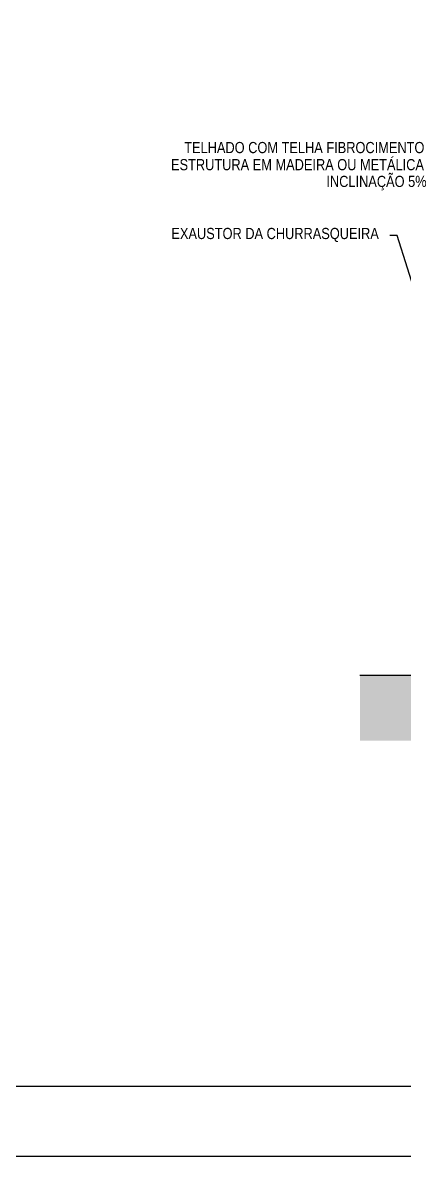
# Model space of a CAD drawing. Header units: millimetres. Extents: x -6300 to 1991, y -4770 to 4545.
# Drawn here: x 1418.26 to 1422.36, y 90.19 to 102.38 of the extents above; entities that cross this region are included whole.
import ezdxf

# ---------------------------------------------------------------- set-up
doc = ezdxf.new("R2010")
doc.units = ezdxf.units.MM
doc.header["$LTSCALE"] = 20
doc.header["$MEASUREMENT"] = 0
doc.layers.get('0').update_dxf_attribs({"linetype": 'CONTINUOUS'})
doc.layers.add('COTA', color=7, linetype='CONTINUOUS')
doc.layers.add('E-Cta-W', color=7, linetype='CONTINUOUS', lineweight=20)
doc.styles.add('F2', font='ARIALN.TTF')
doc.dimstyles.get("Standard").update_dxf_attribs({"dimtxt": 0.18, "dimasz": 0.18, "dimexe": 0.18, "dimexo": 0.0625, "dimgap": 0.09, "dimtad": 0, "dimtih": 1, "dimtoh": 1, "dimdec": 4, "dimzin": 0, "dimdsep": 46, "dimtxsty": 'Standard', "dimcen": 0.09, "dimadec": 0, "dimazin": 0, "dimtfac": 1, "dimtdec": 4, "dimtofl": 0, "dimtmove": 0, "dimatfit": 3, "dimfxl": 1, "dimtolj": 1, "dimtzin": 0, "dimarcsym": 0})

msp = doc.modelspace()

# ---------------------------------------------------------------- hatches: boundary and pattern name
at = {"layer": 'COTA', "linetype": 'Continuous'}
h = msp.add_hatch(dxfattribs=at)
h.set_pattern_fill('ANSI38', color=8, scale=0.4, style=0)
h.set_pattern_definition([(45, (144.29405, -69.83677), (-0.035355339, 0.035355339), []), (135, (144.29405, -69.83677), (-0.1060660172, 0.035355339), [0.125, -0.075])])
h.paths.add_polyline_path([(1444.586, 95.16), (1443.389, 95.16), (1443.389, 95.26), (1431.039, 95.26), (1431.039, 95.16), (1426.039, 95.16), (1426.039, 95.36), (1421.886, 95.36), (1421.886, 94.66), (1444.586, 94.66)])

# ---------------------------------------------------------------- linework, layer by layer
at = {"color": 2}
msp.add_lwpolyline([(1387.919, 90.189), (1460.276, 90.189), (1460.276, 134.739), (1387.919, 134.739)], close=True, dxfattribs=at)
at = {"color": 1}
msp.add_lwpolyline([(1389.794, 133.989), (1459.526, 133.989), (1459.526, 90.939), (1389.794, 90.939)], close=True, dxfattribs=at)
at = {"layer": 'COTA', "color": 1, "linetype": 'Continuous'}
msp.add_line((1426.039, 95.36, 3.644), (1421.886, 95.36, 3.644), dxfattribs=at)

# ---------------------------------------------------------------- texts
at = {"color": 7, "style": 'F2'}
for s, p in [('TELHADO COM TELHA FIBROCIMENTO', (1419.998, 100.976, -6.059)), ('ESTRUTURA EM MADEIRA OU METÁLICA', (1419.856, 100.792, -6.059)), ('INCLINAÇÃO 5%%%', (1421.526, 100.612, -6.059)), ('EXAUSTOR DA CHURRASQUEIRA', (1419.86, 100.052, -6.059))]:
    msp.add_text(s, height=0.12, dxfattribs=at).set_placement(p)

# ---------------------------------------------------------------- leaders
at = {"layer": 'E-Cta-W', "color": 4}
msp.add_leader([(1422.621, 99.038, -5.812), (1422.285, 100.091, -5.812), (1422.206, 100.092, -5.812)], dimstyle='Standard', dxfattribs=at)

doc.saveas('drawing.dxf')
